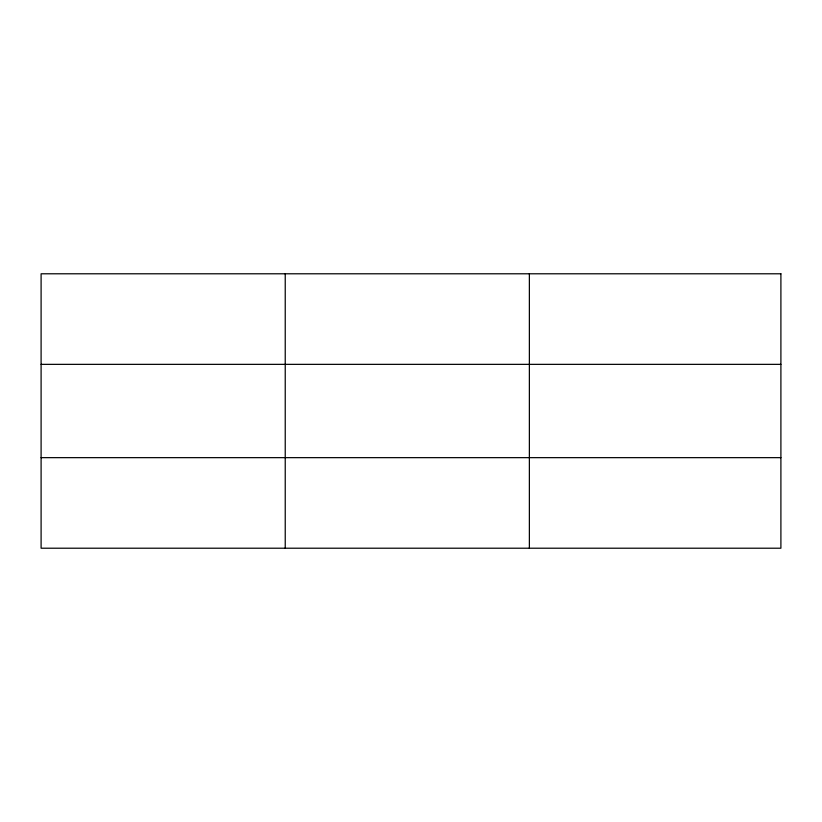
<?xml version="1.0" encoding="UTF-8"?>
<svg xmlns="http://www.w3.org/2000/svg" width="822" height="822" viewBox="0 0 822 822"><rect width="100%" height="100%" fill="white"/><g stroke="black" fill="none" stroke-linecap="round" stroke-linejoin="round"><path stroke-width="1.23" d="M285.234 273.788L285.234 548.212M529.368 273.788L529.368 548.212M41.1 364.352L780.9 364.352M41.1 457.649L780.9 457.649M780.9 273.788L780.9 548.212L41.1 548.212L41.1 273.788L780.9 273.788"/></g></svg>
